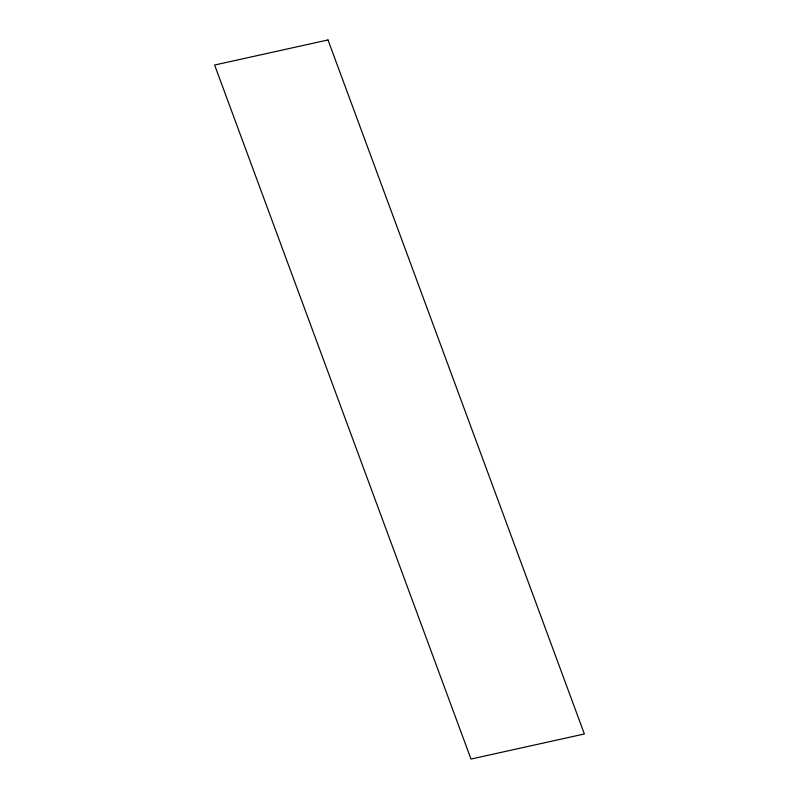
<?xml version="1.0" encoding="UTF-8"?>
<svg xmlns="http://www.w3.org/2000/svg" width="799" height="799" viewBox="0 0 799 799"><rect width="100%" height="100%" fill="white"/><g stroke="black" fill="none" stroke-linecap="round" stroke-linejoin="round"><path stroke-width="1.2" d="M328.009 39.95L214.621 65.029L470.991 759.05L584.379 733.971L328.009 39.95"/></g></svg>
